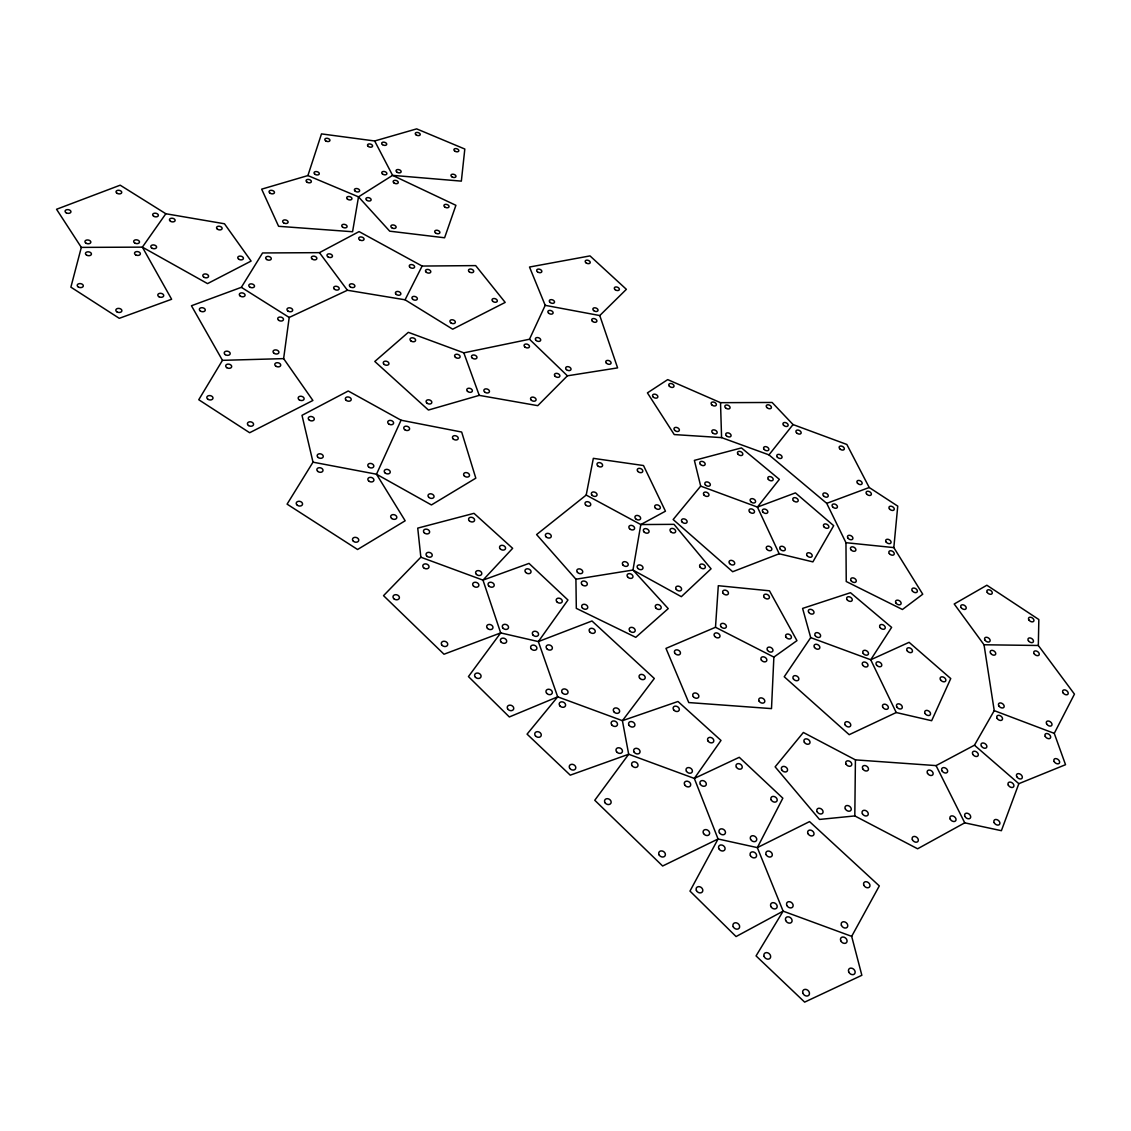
<?xml version="1.0" encoding="UTF-8"?>
<svg xmlns="http://www.w3.org/2000/svg" width="1131" height="1131" viewBox="0 0 1131 1131"><rect width="100%" height="100%" fill="white"/><g stroke="black" fill="none" stroke-linecap="round" stroke-linejoin="round"><path stroke-width="1.5" d="M854.81 815.932L855.418 759.876L803.363 732.478L775.131 766.846L819.494 819.438L854.81 815.932L917.609 848.787L964.743 822.831L1001.387 830.691L1018.833 783.684L1065.529 764.697L1054.262 733.355L1074.45 694.123L1038.329 645.49L1038.838 619.534L986.868 585.236L954.211 603.996L984.027 644.769L994.234 710.636L974.455 745.202L936.058 765.602L855.418 759.876M773.873 657.097L771.498 708.614L688.751 702.563L665.975 648.388L715.499 627.281L773.873 657.097L796.959 640.641L769.462 590.806L718.298 585.702L715.499 627.281M893.829 547.602L897.745 506.137L869.216 487.503L846.85 444.469L793.043 424.563L772.12 402.466L720.518 402.678L667.714 379.606L647.427 392.881L674.246 434.573L721.578 437.612L768.967 454.874L826.733 503.352L845.96 542.696L846.242 581.518L902.425 609.496L922.74 594.213L893.829 547.602L845.96 542.696M283.627 358.626L289.197 317.443L347.401 290.257L405.068 299.8L452.683 329.192L505.189 302.415L475.67 265.601L422.117 266.054L359.078 231.601L319.437 252.651L262.562 252.962L241.341 287.331L191.45 305.752L222.454 360.337L198.759 399.738L249.654 432.735L312.891 400.473L283.627 358.626L222.454 360.337M586.197 495.067L593.337 458.352L643.497 465.534L665.452 511.198L640.81 524.558L632.978 570.024L668.237 608.619L635.778 637.333L576.315 608.365L575.919 579.213L536.603 534.567L586.197 495.067L640.81 524.558L674.019 524.346L711.074 568.808L681.343 596.673L632.978 570.024L575.919 579.213M81.319 247.392L70.885 287.161L119.278 318.32L171.629 299.263L142.379 247.138L81.319 247.392L56.55 209.277L120.183 185.187L165.833 213.745L224.461 223.768L251.096 261.077L207.539 283.612L142.379 247.138L165.833 213.745M307.901 175.574L321.487 133.896L374.672 140.979L416.66 128.877L464.813 149.038L461.349 181.13L392.584 175.362L358.513 196.865L352.575 231.742L278.594 226.299L261.671 189.16L307.901 175.574L358.513 196.865L389.714 231.176L444.596 237.779L455.906 205.319L392.584 175.362L374.672 140.979M401.053 420.209L376.496 474.214L405.167 520.783L357.566 549.496L287.09 504.143L313.004 462.169L302.005 415.331L348.249 391.001L401.053 420.209L461.674 432.042L475.812 478.173L431.42 504.949L376.496 474.214L313.004 462.169M599.769 315.549L617.597 367.886L567.409 375.817L537.762 405.661L479.247 395.369L428.437 410.044L374.799 361.468L408.333 332.33L463.823 352.844L529.478 339.243L545.199 305.342L529.506 267.029L590 255.903L626.376 289.324L599.769 315.549L545.199 305.342M405.068 299.8L422.117 266.054M851.671 936.355L879.31 885.926L809.542 821.601L757.332 847.614L718.072 838.99L662.639 866.007L594.765 800.267L628.68 754.25L622.418 720.687L654.312 678.473L591.98 620.99L538.356 641.588L500.694 632.908L444.002 654.227L383.536 595.655L420.845 557.215L417.735 528.12L473.988 513.333L512.64 548.323L482.979 580.132L500.694 632.908L468.446 676.578L509.332 716.955L557.696 696.837L622.418 720.687L677.978 701.489L720.998 740.452L694.321 778.425L718.072 838.99L689.981 891.087L736.069 936.553L783.133 911.148L851.671 936.355L861.85 975.29L804.65 1002.123L756.059 955.907L783.133 911.148L757.332 847.614L782.836 798.189L739.264 757.303L694.321 778.425L628.68 754.25L570.25 775.159L527.074 734.132L557.696 696.837L538.356 641.588L567.96 600.01L529.011 563.408L482.979 580.132L420.845 557.215M810.715 637.63L784.235 676.762L849.197 734.683L896.233 712.53L931.647 720.716L950.747 678.558L909.098 642.323L870.729 659.769L810.715 637.63L802.6 608.407L850.484 592.701L891.624 627.366L870.729 659.769L896.233 712.53M768.967 454.874L793.043 424.563M700.697 486.118L673.143 519.539L732.676 571.721L779.188 553.766L812.892 561.881L833.688 525.675L795.432 492.89L757.431 507.084L700.697 486.118L694.377 460.374L741.455 447.918L779.358 479.346L757.431 507.084L779.188 553.766M826.733 503.352L869.216 487.503M984.027 644.769L1038.329 645.49M994.234 710.636L1054.262 733.355M241.341 287.331L289.197 317.443M974.455 745.202L1018.833 783.684M529.478 339.243L567.409 375.817M319.437 252.651L347.401 290.257M936.058 765.602L964.743 822.831M463.823 352.844L479.247 395.369M720.518 402.678L721.578 437.612M981.439 746.191A3.252 2.248 36 0 0 986.543 747.563A3.252 2.248 36 0 0 983.814 743.095A3.252 2.248 36 0 0 981.439 746.191M1016.741 776.629A3.308 2.276 37.2 0 0 1021.873 778.453A3.308 2.276 37.2 0 0 1019.526 773.816A3.308 2.276 37.2 0 0 1016.741 776.629M1054.149 761.531A3.266 2.205 37.2 0 0 1059.21 763.326A3.266 2.205 37.2 0 0 1056.821 758.788A3.266 2.205 37.2 0 0 1054.149 761.531M1045.228 736.408A3.223 2.163 36.4 0 0 1050.232 738.19A3.223 2.163 36.4 0 0 1047.9 733.736A3.223 2.163 36.4 0 0 1045.228 736.408M997.189 718.439A3.195 2.177 35.4 0 0 1002.207 719.797A3.195 2.177 35.4 0 0 999.507 715.442A3.195 2.177 35.4 0 0 997.189 718.439M804.41 742.388A3.294 2.432 32.9 0 0 809.725 743.35A3.294 2.432 32.9 0 0 806.756 738.882A3.294 2.432 32.9 0 0 804.41 742.388M781.832 770.07A3.351 2.531 33.2 0 0 787.247 771.031A3.351 2.531 33.2 0 0 784.278 766.436A3.351 2.531 33.2 0 0 781.832 770.07M817.148 811.775A3.421 2.573 35.4 0 0 822.619 813.217A3.421 2.573 35.4 0 0 820.017 808.354A3.421 2.573 35.4 0 0 817.148 811.775M845.38 809.018A3.407 2.531 35.8 0 0 850.809 810.46A3.407 2.531 35.8 0 0 848.165 805.625A3.407 2.531 35.8 0 0 845.38 809.018M846.059 764.16A3.322 2.446 34.4 0 0 851.374 765.574A3.322 2.446 34.4 0 0 848.801 760.923A3.322 2.446 34.4 0 0 846.059 764.16M998.885 705.984A3.181 2.149 35.1 0 0 1003.861 707.342A3.181 2.149 35.1 0 0 1001.175 703.044A3.181 2.149 35.1 0 0 998.885 705.984M1046.755 724.109A3.195 2.135 36.1 0 0 1051.717 725.452A3.195 2.135 36.1 0 0 1048.96 721.126A3.195 2.135 36.1 0 0 1046.755 724.109M1063.069 692.836A3.139 2.064 35.5 0 0 1067.947 694.18A3.139 2.064 35.5 0 0 1065.204 689.981A3.139 2.064 35.5 0 0 1063.069 692.836M1034.186 653.76A3.068 2.022 34.2 0 0 1038.993 655.075A3.068 2.022 34.2 0 0 1036.349 651.004A3.068 2.022 34.2 0 0 1034.186 653.76M990.572 653.237A3.082 2.064 33.7 0 0 995.436 654.58A3.082 2.064 33.7 0 0 992.82 650.466A3.082 2.064 33.7 0 0 990.572 653.237M942.066 770.904A3.308 2.347 36.2 0 0 947.283 772.303A3.308 2.347 36.2 0 0 944.583 767.695A3.308 2.347 36.2 0 0 942.066 770.904M964.899 816.356A3.393 2.418 37.8 0 0 970.186 818.236A3.393 2.418 37.8 0 0 967.867 813.387A3.393 2.418 37.8 0 0 964.899 816.356M994.149 822.647A3.393 2.389 38.4 0 0 999.422 824.527A3.393 2.389 38.4 0 0 997.061 819.678A3.393 2.389 38.4 0 0 994.149 822.647M1008.287 785.112A3.322 2.304 37.4 0 0 1013.461 786.95A3.322 2.304 37.4 0 0 1011.1 782.27A3.322 2.304 37.4 0 0 1008.287 785.112M972.858 754.434A3.28 2.276 36.1 0 0 977.99 755.819A3.28 2.276 36.1 0 0 975.261 751.309A3.28 2.276 36.1 0 0 972.858 754.434M862.755 768.868A3.322 2.432 34.9 0 0 868.057 770.282A3.322 2.432 34.9 0 0 865.455 765.63A3.322 2.432 34.9 0 0 862.755 768.868M862.43 813.797A3.407 2.531 36.3 0 0 867.845 815.225A3.407 2.531 36.3 0 0 865.187 810.39A3.407 2.531 36.3 0 0 862.43 813.797M912.378 839.697A3.45 2.531 37.9 0 0 917.778 841.62A3.45 2.531 37.9 0 0 915.516 836.629A3.45 2.531 37.9 0 0 912.378 839.697M950.196 819.07A3.407 2.432 37.8 0 0 955.511 820.95A3.407 2.432 37.8 0 0 953.207 816.073A3.407 2.432 37.8 0 0 950.196 819.07M927.533 773.378A3.322 2.375 36 0 0 932.778 774.792A3.322 2.375 36 0 0 930.078 770.169A3.322 2.375 36 0 0 927.533 773.378M1028.418 640.754A3.054 1.993 33.9 0 0 1033.197 642.069A3.054 1.993 33.9 0 0 1030.567 638.04A3.054 1.993 33.9 0 0 1028.418 640.754M1028.927 619.986A3.011 1.951 33.4 0 0 1033.663 621.301A3.011 1.951 33.4 0 0 1031.048 617.342A3.011 1.951 33.4 0 0 1028.927 619.986M987.264 592.446A2.983 1.937 32.2 0 0 991.972 593.761A2.983 1.937 32.2 0 0 989.455 589.873A2.983 1.937 32.2 0 0 987.264 592.446M961.124 607.559A3.011 1.993 32.2 0 0 965.902 608.888A3.011 1.993 32.2 0 0 963.4 604.915A3.011 1.993 32.2 0 0 961.124 607.559M984.988 640.132A3.068 2.036 33.3 0 0 989.837 641.461A3.068 2.036 33.3 0 0 987.25 637.403A3.068 2.036 33.3 0 0 984.988 640.132M764.132 449.389A2.828 1.866 25.5 0 0 768.698 450.011A2.828 1.866 25.5 0 0 765.814 446.632A2.828 1.866 25.5 0 0 764.132 449.389M783.514 425.171A2.771 1.795 25.5 0 0 787.996 425.793A2.771 1.795 25.5 0 0 785.14 422.513A2.771 1.795 25.5 0 0 783.514 425.171M766.776 407.429A2.757 1.781 24.9 0 0 771.243 408.065A2.757 1.781 24.9 0 0 768.43 404.813A2.757 1.781 24.9 0 0 766.776 407.429M725.537 407.824A2.771 1.81 24 0 0 729.99 408.121A2.771 1.81 24 0 0 726.865 404.983A2.771 1.81 24 0 0 725.537 407.824M726.3 435.619A2.813 1.866 24.5 0 0 730.895 436.241A2.813 1.866 24.5 0 0 728.067 432.876A2.813 1.866 24.5 0 0 726.3 435.619M674.67 430.331A2.842 1.894 23.2 0 0 679.264 430.614A2.842 1.894 23.2 0 0 676.126 427.377A2.842 1.894 23.2 0 0 674.67 430.331M712.516 432.791A2.813 1.866 24.1 0 0 717.054 433.074A2.813 1.866 24.1 0 0 713.873 429.851A2.813 1.866 24.1 0 0 712.516 432.791M711.795 404.841A2.771 1.824 23.7 0 0 716.262 405.138A2.771 1.824 23.7 0 0 713.138 401.986A2.771 1.824 23.7 0 0 711.795 404.841M669.425 386.307A2.771 1.81 22.5 0 0 673.906 386.618A2.771 1.81 22.5 0 0 670.839 383.494A2.771 1.81 22.5 0 0 669.425 386.307M653.195 397.009A2.799 1.852 22.3 0 0 657.733 397.32A2.799 1.852 22.3 0 0 654.651 394.154A2.799 1.852 22.3 0 0 653.195 397.009M847.939 538.116A2.926 1.965 28.8 0 0 852.661 539.077A2.926 1.965 28.8 0 0 849.961 535.359A2.926 1.965 28.8 0 0 847.939 538.116M886.167 542.06A2.926 1.937 29.5 0 0 890.86 543.007A2.926 1.937 29.5 0 0 888.104 539.317A2.926 1.937 29.5 0 0 886.167 542.06M889.461 508.893A2.87 1.866 28.9 0 0 894.056 509.841A2.87 1.866 28.9 0 0 891.355 506.25A2.87 1.866 28.9 0 0 889.461 508.893M866.558 493.922A2.856 1.866 28.3 0 0 871.153 494.869A2.856 1.866 28.3 0 0 868.495 491.306A2.856 1.866 28.3 0 0 866.558 493.922M832.685 506.9A2.884 1.923 27.9 0 0 837.293 507.48A2.884 1.923 27.9 0 0 834.282 503.988A2.884 1.923 27.9 0 0 832.685 506.9M851.191 580.811A2.997 2.05 29.7 0 0 856.026 581.772A2.997 2.05 29.7 0 0 853.255 577.913A2.997 2.05 29.7 0 0 851.191 580.811M896.063 603.162A3.025 2.05 31 0 0 900.898 604.11A3.025 2.05 31 0 0 898.042 600.208A3.025 2.05 31 0 0 896.063 603.162M912.392 590.99A2.997 2.008 31 0 0 917.156 591.937A2.997 2.008 31 0 0 914.315 588.092A2.997 2.008 31 0 0 912.392 590.99M889.319 553.582A2.941 1.965 29.8 0 0 894.027 554.529A2.941 1.965 29.8 0 0 891.27 550.797A2.941 1.965 29.8 0 0 889.319 553.582M850.894 549.68A2.955 1.993 29 0 0 855.644 550.641A2.955 1.993 29 0 0 852.915 546.881A2.955 1.993 29 0 0 850.894 549.68M823.495 495.83A2.87 1.909 27.5 0 0 828.09 496.424A2.87 1.909 27.5 0 0 825.107 492.946A2.87 1.909 27.5 0 0 823.495 495.83M857.524 483.248A2.842 1.852 27.9 0 0 862.034 483.842A2.842 1.852 27.9 0 0 859.037 480.435A2.842 1.852 27.9 0 0 857.524 483.248M839.739 448.753A2.785 1.795 27 0 0 844.193 449.36A2.785 1.795 27 0 0 841.266 446.038A2.785 1.795 27 0 0 839.739 448.753M796.521 432.763A2.785 1.795 25.9 0 0 801.002 433.385A2.785 1.795 25.9 0 0 798.133 430.077A2.785 1.795 25.9 0 0 796.521 432.763M777.336 457.15A2.828 1.866 25.9 0 0 781.903 457.758A2.828 1.866 25.9 0 0 779.005 454.379A2.828 1.866 25.9 0 0 777.336 457.15M766.846 549.298A2.983 2.064 27.3 0 0 771.667 549.878A2.983 2.064 27.3 0 0 768.628 546.188A2.983 2.064 27.3 0 0 766.846 549.298M749.57 511.862A2.926 2.008 26.2 0 0 754.32 512.47A2.926 2.008 26.2 0 0 751.352 508.879A2.926 2.008 26.2 0 0 749.57 511.862M703.991 495.025A2.926 2.008 24.8 0 0 708.784 495.632A2.926 2.008 24.8 0 0 705.871 492.084A2.926 2.008 24.8 0 0 703.991 495.025M682.021 521.914A2.983 2.078 24.7 0 0 686.913 522.508A2.983 2.078 24.7 0 0 683.972 518.86A2.983 2.078 24.7 0 0 682.021 521.914M729.594 563.535A3.025 2.135 26.7 0 0 734.514 564.129A3.025 2.135 26.7 0 0 731.474 560.368A3.025 2.135 26.7 0 0 729.594 563.535M807.28 555.858A2.983 2.036 28.3 0 0 812.044 556.438A2.983 2.036 28.3 0 0 808.976 552.762A2.983 2.036 28.3 0 0 807.28 555.858M824.061 526.933A2.926 1.965 28.1 0 0 828.726 527.513A2.926 1.965 28.1 0 0 825.687 523.936A2.926 1.965 28.1 0 0 824.061 526.933M793.382 500.566A2.898 1.937 26.9 0 0 798.048 501.174A2.898 1.937 26.9 0 0 795.065 497.654A2.898 1.937 26.9 0 0 793.382 500.566M762.916 512.046A2.926 1.993 26.5 0 0 767.638 512.64A2.926 1.993 26.5 0 0 764.669 509.063A2.926 1.993 26.5 0 0 762.916 512.046M780.362 549.369A2.983 2.05 27.6 0 0 785.168 549.949A2.983 2.05 27.6 0 0 782.115 546.273A2.983 2.05 27.6 0 0 780.362 549.369M768.373 479.431A2.87 1.923 26.1 0 0 773.024 480.039A2.87 1.923 26.1 0 0 770.084 476.575A2.87 1.923 26.1 0 0 768.373 479.431M738.006 454.181A2.842 1.894 25 0 0 742.643 454.789A2.842 1.894 25 0 0 739.773 451.396A2.842 1.894 25 0 0 738.006 454.181M700.442 464.431A2.87 1.951 24.3 0 0 705.065 464.685A2.87 1.951 24.3 0 0 701.856 461.363A2.87 1.951 24.3 0 0 700.442 464.431M705.376 484.846A2.912 1.979 24.7 0 0 710.127 485.453A2.912 1.979 24.7 0 0 707.228 481.933A2.912 1.979 24.7 0 0 705.376 484.846M750.687 501.584A2.912 1.979 26 0 0 755.409 502.192A2.912 1.979 26 0 0 752.454 498.644A2.912 1.979 26 0 0 750.687 501.584M750.602 839.386A3.478 2.714 34.9 0 0 756.229 840.856A3.478 2.714 34.9 0 0 753.684 835.823A3.478 2.714 34.9 0 0 750.602 839.386M771.201 799.914A3.407 2.601 34 0 0 776.7 801.37A3.407 2.601 34 0 0 774.17 796.507A3.407 2.601 34 0 0 771.201 799.914M736.437 767.299A3.365 2.573 32.1 0 0 741.894 768.274A3.365 2.573 32.1 0 0 738.981 763.651A3.365 2.573 32.1 0 0 736.437 767.299M700.372 784.363A3.407 2.644 31.6 0 0 705.928 785.338A3.407 2.644 31.6 0 0 703.03 780.616A3.407 2.644 31.6 0 0 700.372 784.363M719.443 832.784A3.478 2.743 33.9 0 0 725.098 833.759A3.478 2.743 33.9 0 0 722.101 828.867A3.478 2.743 33.9 0 0 719.443 832.784M605.127 802.854A3.464 2.799 29 0 0 610.853 803.335A3.464 2.799 29 0 0 607.559 798.67A3.464 2.799 29 0 0 605.127 802.854M659.161 854.979A3.534 2.856 33 0 0 664.971 855.955A3.534 2.856 33 0 0 662.031 850.936A3.534 2.856 33 0 0 659.161 854.979M703.567 833.547A3.492 2.757 33.5 0 0 709.25 834.522A3.492 2.757 33.5 0 0 706.281 829.617A3.492 2.757 33.5 0 0 703.567 833.547M684.736 784.971A3.407 2.672 31.2 0 0 690.32 785.946A3.407 2.672 31.2 0 0 687.45 781.21A3.407 2.672 31.2 0 0 684.736 784.971M632.172 765.814A3.393 2.686 28.8 0 0 637.757 766.309A3.393 2.686 28.8 0 0 634.491 761.799A3.393 2.686 28.8 0 0 632.172 765.814M841.422 925.356A3.633 2.799 40.1 0 0 847.119 927.378A3.633 2.799 40.1 0 0 844.871 921.949A3.633 2.799 40.1 0 0 841.422 925.356M863.801 885.163A3.549 2.686 38.9 0 0 869.371 887.128A3.549 2.686 38.9 0 0 867.124 881.897A3.549 2.686 38.9 0 0 863.801 885.163M808.015 833.703A3.464 2.63 36 0 0 813.557 835.159A3.464 2.63 36 0 0 810.941 830.196A3.464 2.63 36 0 0 808.015 833.703M766.168 854.753A3.506 2.729 35.9 0 0 771.809 856.224A3.506 2.729 35.9 0 0 769.236 851.148A3.506 2.729 35.9 0 0 766.168 854.753M786.907 905.563A3.605 2.813 38.4 0 0 792.647 907.048A3.605 2.813 38.4 0 0 789.975 901.775A3.605 2.813 38.4 0 0 786.907 905.563M764.075 956.388A3.704 2.969 40.2 0 0 769.914 958.452A3.704 2.969 40.2 0 0 767.765 952.811A3.704 2.969 40.2 0 0 764.075 956.388M802.883 993.23A3.775 2.997 42.6 0 0 808.778 995.308A3.775 2.997 42.6 0 0 806.53 989.554A3.775 2.997 42.6 0 0 802.883 993.23M848.702 971.897A3.718 2.884 42.2 0 0 854.499 973.947A3.718 2.884 42.2 0 0 852.194 968.32A3.718 2.884 42.2 0 0 848.702 971.897M840.701 940.681A3.662 2.828 40.7 0 0 846.426 942.703A3.662 2.828 40.7 0 0 844.164 937.217A3.662 2.828 40.7 0 0 840.701 940.681M785.649 920.436A3.633 2.856 39 0 0 791.389 922.472A3.633 2.856 39 0 0 789.24 917.015A3.633 2.856 39 0 0 785.649 920.436M686.46 771.314A3.379 2.63 30.8 0 0 692.002 772.289A3.379 2.63 30.8 0 0 689.147 767.61A3.379 2.63 30.8 0 0 686.46 771.314M708.006 740.989A3.322 2.545 30.5 0 0 713.435 741.964A3.322 2.545 30.5 0 0 710.593 737.412A3.322 2.545 30.5 0 0 708.006 740.989M673.708 709.9A3.28 2.502 28.5 0 0 679.081 710.438A3.28 2.502 28.5 0 0 675.871 706.14A3.28 2.502 28.5 0 0 673.708 709.9M629.147 725.409A3.322 2.587 27.5 0 0 634.647 725.932A3.322 2.587 27.5 0 0 631.437 721.55A3.322 2.587 27.5 0 0 629.147 725.409M634.237 752.271A3.365 2.644 28.5 0 0 639.778 752.779A3.365 2.644 28.5 0 0 636.541 748.312A3.365 2.644 28.5 0 0 634.237 752.271M696.413 890.521A3.591 2.898 35.6 0 0 702.238 892.034A3.591 2.898 35.6 0 0 699.721 886.732A3.591 2.898 35.6 0 0 696.413 890.521M733.227 926.756A3.647 2.941 38.2 0 0 739.094 928.268A3.647 2.941 38.2 0 0 736.479 922.854A3.647 2.941 38.2 0 0 733.227 926.756M770.904 906.581A3.605 2.842 38.1 0 0 776.672 908.066A3.605 2.842 38.1 0 0 774.028 902.764A3.605 2.842 38.1 0 0 770.904 906.581M750.404 855.587A3.52 2.757 35.6 0 0 756.073 857.072A3.52 2.757 35.6 0 0 753.515 851.968A3.52 2.757 35.6 0 0 750.404 855.587M718.849 848.688A3.506 2.771 34.5 0 0 724.533 850.173A3.506 2.771 34.5 0 0 722.03 845.069A3.506 2.771 34.5 0 0 718.849 848.688M535.458 735.885A3.393 2.714 24.2 0 0 541.07 735.942A3.393 2.714 24.2 0 0 537.508 731.658A3.393 2.714 24.2 0 0 535.458 735.885M569.784 768.373A3.421 2.757 26.5 0 0 575.481 768.882A3.421 2.757 26.5 0 0 572.272 764.302A3.421 2.757 26.5 0 0 569.784 768.373M616.579 751.733A3.379 2.658 27.8 0 0 622.163 752.256A3.379 2.658 27.8 0 0 618.94 747.761A3.379 2.658 27.8 0 0 616.579 751.733M611.701 724.815A3.336 2.601 26.9 0 0 617.215 725.339A3.336 2.601 26.9 0 0 614.034 720.942A3.336 2.601 26.9 0 0 611.701 724.815M559.902 705.9A3.322 2.615 24.5 0 0 565.401 705.984A3.322 2.615 24.5 0 0 561.853 701.814A3.322 2.615 24.5 0 0 559.902 705.9M476.448 574.421A3.167 2.375 19 0 0 481.665 574.195A3.167 2.375 19 0 0 477.989 570.59A3.167 2.375 19 0 0 476.448 574.421M500.354 549.002A3.11 2.304 19.6 0 0 505.458 548.804A3.11 2.304 19.6 0 0 501.825 545.298A3.11 2.304 19.6 0 0 500.354 549.002M469.379 520.868A3.096 2.262 18.3 0 0 474.483 520.712A3.096 2.262 18.3 0 0 470.906 517.263A3.096 2.262 18.3 0 0 469.379 520.868M424.266 532.814A3.139 2.319 16.8 0 0 429.483 532.644A3.139 2.319 16.8 0 0 425.906 529.124A3.139 2.319 16.8 0 0 424.266 532.814M426.825 556.113A3.181 2.375 17 0 0 432.099 555.915A3.181 2.375 17 0 0 428.479 552.338A3.181 2.375 17 0 0 426.825 556.113M394.012 598.85A3.266 2.502 16 0 0 399.328 598.172A3.266 2.502 16 0 0 395.27 594.694A3.266 2.502 16 0 0 394.012 598.85M442.122 645.363A3.294 2.573 18.5 0 0 447.593 645.052A3.294 2.573 18.5 0 0 443.804 641.235A3.294 2.573 18.5 0 0 442.122 645.363M487.518 628.454A3.252 2.502 20.1 0 0 492.862 628.157A3.252 2.502 20.1 0 0 489.087 624.425A3.252 2.502 20.1 0 0 487.518 628.454M473.507 586.112A3.195 2.403 19.1 0 0 478.766 585.872A3.195 2.403 19.1 0 0 475.077 582.239A3.195 2.403 19.1 0 0 473.507 586.112M423.588 567.705A3.195 2.403 17 0 0 428.889 567.479A3.195 2.403 17 0 0 425.256 563.874A3.195 2.403 17 0 0 423.588 567.705M475.458 677.299A3.322 2.63 20.3 0 0 480.944 676.946A3.322 2.63 20.3 0 0 477.084 673.044A3.322 2.63 20.3 0 0 475.458 677.299M507.932 709.278A3.365 2.672 22.4 0 0 513.531 709.349A3.365 2.672 22.4 0 0 510.01 705.136A3.365 2.672 22.4 0 0 507.932 709.278M546.655 693.275A3.308 2.601 23.6 0 0 552.14 693.36A3.308 2.601 23.6 0 0 548.62 689.231A3.308 2.601 23.6 0 0 546.655 693.275M531.301 648.94A3.252 2.502 22.2 0 0 536.702 649.067A3.252 2.502 22.2 0 0 533.266 645.066A3.252 2.502 22.2 0 0 531.301 648.94M501.033 641.97A3.252 2.516 20.9 0 0 506.476 642.111A3.252 2.516 20.9 0 0 503.069 638.11A3.252 2.516 20.9 0 0 501.033 641.97M532.998 635.042A3.223 2.474 22 0 0 538.356 635.184A3.223 2.474 22 0 0 534.949 631.225A3.223 2.474 22 0 0 532.998 635.042M556.862 601.805A3.167 2.375 22.3 0 0 562.093 601.975A3.167 2.375 22.3 0 0 558.714 598.143A3.167 2.375 22.3 0 0 556.862 601.805M525.632 572.371A3.139 2.333 20.8 0 0 530.849 572.555A3.139 2.333 20.8 0 0 527.555 568.794A3.139 2.333 20.8 0 0 525.632 572.371M488.889 586.098A3.181 2.389 19.6 0 0 494.106 585.858A3.181 2.389 19.6 0 0 490.416 582.239A3.181 2.389 19.6 0 0 488.889 586.098M503.139 628.313A3.237 2.488 20.7 0 0 508.427 628.03A3.237 2.488 20.7 0 0 504.652 624.298A3.237 2.488 20.7 0 0 503.139 628.313M613.864 711.738A3.308 2.573 26.6 0 0 619.336 712.276A3.308 2.573 26.6 0 0 616.169 707.921A3.308 2.573 26.6 0 0 613.864 711.738M639.609 678.063A3.252 2.474 26.6 0 0 644.953 678.614A3.252 2.474 26.6 0 0 641.828 674.401A3.252 2.474 26.6 0 0 639.609 678.063M589.831 632.059A3.195 2.418 24 0 0 595.076 632.187A3.195 2.418 24 0 0 591.64 628.285A3.195 2.418 24 0 0 589.831 632.059M546.81 648.742A3.237 2.488 22.8 0 0 552.182 648.869A3.237 2.488 22.8 0 0 548.747 644.882A3.237 2.488 22.8 0 0 546.81 648.742M562.404 692.95A3.308 2.573 24.3 0 0 567.861 693.034A3.308 2.573 24.3 0 0 564.327 688.92A3.308 2.573 24.3 0 0 562.404 692.95M676.281 589.449A3.082 2.234 25.8 0 0 681.357 590.029A3.082 2.234 25.8 0 0 678.317 586.141A3.082 2.234 25.8 0 0 676.281 589.449M700.174 567.239A3.04 2.163 26 0 0 705.15 567.819A3.04 2.163 26 0 0 702.125 564.03A3.04 2.163 26 0 0 700.174 567.239M670.711 531.726A2.997 2.121 24.6 0 0 675.56 531.938A2.997 2.121 24.6 0 0 672.252 528.403A2.997 2.121 24.6 0 0 670.711 531.726M644.048 531.938A3.011 2.135 23.9 0 0 648.954 532.15A3.011 2.135 23.9 0 0 645.645 528.601A3.011 2.135 23.9 0 0 644.048 531.938M637.856 568.398A3.068 2.22 24.3 0 0 642.86 568.582A3.068 2.22 24.3 0 0 639.496 564.906A3.068 2.22 24.3 0 0 637.856 568.398M582.38 607.941A3.167 2.361 23.3 0 0 587.583 608.11A3.167 2.361 23.3 0 0 584.19 604.265A3.167 2.361 23.3 0 0 582.38 607.941M629.698 630.844A3.181 2.375 25.3 0 0 634.943 631.409A3.181 2.375 25.3 0 0 631.89 627.352A3.181 2.375 25.3 0 0 629.698 630.844M655.81 607.927A3.124 2.29 25.6 0 0 660.956 608.506A3.124 2.29 25.6 0 0 657.917 604.548A3.124 2.29 25.6 0 0 655.81 607.927M627.79 577.135A3.096 2.248 24.2 0 0 632.823 577.319A3.096 2.248 24.2 0 0 629.458 573.615A3.096 2.248 24.2 0 0 627.79 577.135M581.998 584.586A3.124 2.304 22.9 0 0 587.145 584.769A3.124 2.304 22.9 0 0 583.794 581.009A3.124 2.304 22.9 0 0 581.998 584.586M637.898 471.457A2.912 2.022 22.8 0 0 642.662 471.712A2.912 2.022 22.8 0 0 639.467 468.333A2.912 2.022 22.8 0 0 637.898 471.457M597.635 465.718A2.926 2.036 21.7 0 0 602.455 465.986A2.926 2.036 21.7 0 0 599.289 462.593A2.926 2.036 21.7 0 0 597.635 465.718M591.994 495.18A2.983 2.106 21.9 0 0 596.899 495.42A2.983 2.106 21.9 0 0 593.676 491.943A2.983 2.106 21.9 0 0 591.994 495.18M635.622 518.733A2.997 2.121 23.4 0 0 640.499 518.959A2.997 2.121 23.4 0 0 637.234 515.425A2.997 2.121 23.4 0 0 635.622 518.733M655.386 508.088A2.969 2.078 23.8 0 0 660.207 508.314A2.969 2.078 23.8 0 0 656.941 504.836A2.969 2.078 23.8 0 0 655.386 508.088M546.004 536.773A3.068 2.234 21 0 0 551.094 536.985A3.068 2.234 21 0 0 547.828 533.351A3.068 2.234 21 0 0 546.004 536.773M577.46 572.385A3.11 2.29 22.5 0 0 582.578 572.583A3.11 2.29 22.5 0 0 579.242 568.851A3.11 2.29 22.5 0 0 577.46 572.385M623.054 565.118A3.068 2.234 23.8 0 0 628.073 565.316A3.068 2.234 23.8 0 0 624.722 561.64A3.068 2.234 23.8 0 0 623.054 565.118M629.543 528.686A3.011 2.149 23.4 0 0 634.463 528.912A3.011 2.149 23.4 0 0 631.169 525.35A3.011 2.149 23.4 0 0 629.543 528.686M585.66 504.963A2.997 2.135 21.8 0 0 590.594 505.189A2.997 2.135 21.8 0 0 587.371 501.669A2.997 2.135 21.8 0 0 585.66 504.963M925.087 713.505A3.209 2.248 34.3 0 0 930.177 714.877A3.209 2.248 34.3 0 0 927.561 710.494A3.209 2.248 34.3 0 0 925.087 713.505M940.54 679.83A3.153 2.163 33.6 0 0 945.53 681.187A3.153 2.163 33.6 0 0 942.943 676.932A3.153 2.163 33.6 0 0 940.54 679.83M907.302 650.933A3.11 2.135 32.4 0 0 912.222 651.88A3.11 2.135 32.4 0 0 909.296 647.809A3.11 2.135 32.4 0 0 907.302 650.933M876.539 665.028A3.139 2.191 32.2 0 0 881.544 665.975A3.139 2.191 32.2 0 0 878.617 661.847A3.139 2.191 32.2 0 0 876.539 665.028M896.826 706.96A3.209 2.262 33.6 0 0 901.93 708.331A3.209 2.262 33.6 0 0 899.371 703.949A3.209 2.262 33.6 0 0 896.826 706.96M793.411 678.953A3.195 2.319 30.9 0 0 798.571 679.915A3.195 2.319 30.9 0 0 795.715 675.674A3.195 2.319 30.9 0 0 793.411 678.953M845.14 724.872A3.252 2.361 33.2 0 0 850.356 726.272A3.252 2.361 33.2 0 0 847.826 721.776A3.252 2.361 33.2 0 0 845.14 724.872M882.83 707.299A3.209 2.276 33.4 0 0 887.962 708.685A3.209 2.276 33.4 0 0 885.403 704.288A3.209 2.276 33.4 0 0 882.83 707.299M862.727 665.254A3.139 2.22 31.9 0 0 867.746 666.216A3.139 2.22 31.9 0 0 864.833 662.059A3.139 2.22 31.9 0 0 862.727 665.254M814.518 647.469A3.124 2.22 30.5 0 0 819.565 648.431A3.124 2.22 30.5 0 0 816.723 644.302A3.124 2.22 30.5 0 0 814.518 647.469M808.764 612.408A3.068 2.163 29.6 0 0 813.726 613.37A3.068 2.163 29.6 0 0 810.955 609.369A3.068 2.163 29.6 0 0 808.764 612.408M815.31 635.778A3.11 2.205 30.2 0 0 820.328 636.739A3.11 2.205 30.2 0 0 817.515 632.667A3.11 2.205 30.2 0 0 815.31 635.778M863.236 653.464A3.124 2.191 31.6 0 0 868.226 654.425A3.124 2.191 31.6 0 0 865.342 650.325A3.124 2.191 31.6 0 0 863.236 653.464M880.116 627.578A3.068 2.121 31.3 0 0 885.022 628.539A3.068 2.121 31.3 0 0 882.152 624.538A3.068 2.121 31.3 0 0 880.116 627.578M847.147 599.741A3.04 2.092 30 0 0 852.025 600.688A3.04 2.092 30 0 0 849.24 596.772A3.04 2.092 30 0 0 847.147 599.741M786.059 637.234A3.124 2.234 29.6 0 0 791.12 638.195A3.124 2.234 29.6 0 0 788.335 634.095A3.124 2.234 29.6 0 0 786.059 637.234M764.302 597.465A3.068 2.163 28.2 0 0 769.25 598.03A3.068 2.163 28.2 0 0 766.139 594.185A3.068 2.163 28.2 0 0 764.302 597.465M723.232 593.422A3.068 2.205 27.1 0 0 728.237 593.987A3.068 2.205 27.1 0 0 725.155 590.128A3.068 2.205 27.1 0 0 723.232 593.422M721.083 626.772A3.124 2.276 27.8 0 0 726.173 627.337A3.124 2.276 27.8 0 0 723.048 623.351A3.124 2.276 27.8 0 0 721.083 626.772M767.525 650.339A3.153 2.276 29.5 0 0 772.657 651.315A3.153 2.276 29.5 0 0 769.858 647.144A3.153 2.276 29.5 0 0 767.525 650.339M693.317 696.654A3.252 2.46 28.8 0 0 698.633 697.191A3.252 2.46 28.8 0 0 695.409 692.964A3.252 2.46 28.8 0 0 693.317 696.654M759.212 701.305A3.237 2.403 30.7 0 0 764.485 702.28A3.237 2.403 30.7 0 0 761.63 697.912A3.237 2.403 30.7 0 0 759.212 701.305M761.375 660.094A3.167 2.304 29.6 0 0 766.535 661.055A3.167 2.304 29.6 0 0 763.736 656.857A3.167 2.304 29.6 0 0 761.375 660.094M714.665 636.343A3.153 2.304 27.9 0 0 719.797 636.909A3.153 2.304 27.9 0 0 716.658 632.893A3.153 2.304 27.9 0 0 714.665 636.343M674.995 653.393A3.195 2.375 27.1 0 0 680.226 653.944A3.195 2.375 27.1 0 0 677.101 649.844A3.195 2.375 27.1 0 0 674.995 653.393M404.672 429.653A2.997 2.106 15.7 0 0 409.535 429.215A2.997 2.106 15.7 0 0 405.803 426.175A2.997 2.106 15.7 0 0 404.672 429.653M385.162 473.012A3.082 2.22 15.2 0 0 390.181 472.518A3.082 2.22 15.2 0 0 386.364 469.365A3.082 2.22 15.2 0 0 385.162 473.012M428.79 497.329A3.082 2.234 16.7 0 0 433.908 497.188A3.082 2.234 16.7 0 0 430.402 493.78A3.082 2.234 16.7 0 0 428.79 497.329M464.389 476.024A3.025 2.163 17.8 0 0 469.379 475.911A3.025 2.163 17.8 0 0 465.887 472.574A3.025 2.163 17.8 0 0 464.389 476.024M453.206 438.955A2.983 2.092 17.2 0 0 458.126 438.885A2.983 2.092 17.2 0 0 454.704 435.647A2.983 2.092 17.2 0 0 453.206 438.955M346.227 400.346A2.997 2.078 13.8 0 0 351.147 399.95A2.997 2.078 13.8 0 0 347.471 396.953A2.997 2.078 13.8 0 0 346.227 400.346M309.371 420.166A3.054 2.149 12.7 0 0 314.262 419.375A3.054 2.149 12.7 0 0 310.219 416.533A3.054 2.149 12.7 0 0 309.371 420.166M318.051 457.419A3.11 2.234 12.9 0 0 323.169 456.938A3.11 2.234 12.9 0 0 319.394 453.785A3.11 2.234 12.9 0 0 318.051 457.419M368.706 467.061A3.082 2.22 14.6 0 0 373.753 466.58A3.082 2.22 14.6 0 0 369.95 463.427A3.082 2.22 14.6 0 0 368.706 467.061M388.64 423.856A2.997 2.106 15.2 0 0 393.531 423.432A2.997 2.106 15.2 0 0 389.799 420.393A2.997 2.106 15.2 0 0 388.64 423.856M297.368 505.303A3.195 2.347 12.1 0 0 302.514 504.355A3.195 2.347 12.1 0 0 298.287 501.33A3.195 2.347 12.1 0 0 297.368 505.303M353.423 541.297A3.209 2.403 14.2 0 0 358.683 540.703A3.209 2.403 14.2 0 0 354.738 537.352A3.209 2.403 14.2 0 0 353.423 541.297M391.637 518.45A3.139 2.319 15.5 0 0 396.755 517.885A3.139 2.319 15.5 0 0 392.853 514.619A3.139 2.319 15.5 0 0 391.637 518.45M368.777 481.043A3.096 2.248 14.6 0 0 373.852 480.534A3.096 2.248 14.6 0 0 370.021 477.353A3.096 2.248 14.6 0 0 368.777 481.043M317.754 471.401A3.124 2.262 12.9 0 0 322.915 470.906A3.124 2.262 12.9 0 0 319.112 467.711A3.124 2.262 12.9 0 0 317.754 471.401M207.864 399.229A3.11 2.163 9.6 0 0 212.939 398.465A3.11 2.163 9.6 0 0 208.924 395.61A3.11 2.163 9.6 0 0 207.864 399.229M248.481 425.525A3.124 2.205 10.7 0 0 253.528 424.719A3.124 2.205 10.7 0 0 249.47 421.835A3.124 2.205 10.7 0 0 248.481 425.525M299.22 399.823A3.04 2.121 12.4 0 0 304.098 399.073A3.04 2.121 12.4 0 0 300.083 396.274A3.04 2.121 12.4 0 0 299.22 399.823M275.851 366.175A3.011 2.05 11.8 0 0 280.686 365.483A3.011 2.05 11.8 0 0 276.756 362.726A3.011 2.05 11.8 0 0 275.851 366.175M226.695 367.617A3.054 2.092 10.4 0 0 231.643 366.911A3.054 2.092 10.4 0 0 227.699 364.14A3.054 2.092 10.4 0 0 226.695 367.617M327.99 256.864A2.799 1.795 13.5 0 0 332.443 256.341A2.799 1.795 13.5 0 0 328.725 253.853A2.799 1.795 13.5 0 0 327.99 256.864M350.2 286.779A2.828 1.838 14 0 0 354.823 286.525A2.828 1.838 14 0 0 351.359 283.796A2.828 1.838 14 0 0 350.2 286.779M396.274 294.428A2.799 1.824 15.2 0 0 400.812 294.173A2.799 1.824 15.2 0 0 397.334 291.445A2.799 1.824 15.2 0 0 396.274 294.428M410.115 267.439A2.757 1.767 15.5 0 0 414.568 267.213A2.757 1.767 15.5 0 0 411.133 264.555A2.757 1.767 15.5 0 0 410.115 267.439M359.517 239.744A2.743 1.739 14.2 0 0 363.998 239.56A2.743 1.739 14.2 0 0 360.633 236.93A2.743 1.739 14.2 0 0 359.517 239.744M266.647 259.494A2.856 1.838 11.9 0 0 271.242 258.971A2.856 1.838 11.9 0 0 267.51 256.426A2.856 1.838 11.9 0 0 266.647 259.494M249.767 287.048A2.912 1.909 11.4 0 0 254.461 286.482A2.912 1.909 11.4 0 0 250.686 283.881A2.912 1.909 11.4 0 0 249.767 287.048M287.981 311.067A2.912 1.937 12.3 0 0 292.646 310.459A2.912 1.937 12.3 0 0 288.829 307.83A2.912 1.937 12.3 0 0 287.981 311.067M334.465 289.253A2.842 1.852 13.6 0 0 339.13 289.013A2.842 1.852 13.6 0 0 335.667 286.256A2.842 1.852 13.6 0 0 334.465 289.253M312.34 259.183A2.813 1.81 13.1 0 0 316.836 258.66A2.813 1.81 13.1 0 0 313.117 256.143A2.813 1.81 13.1 0 0 312.34 259.183M200.343 311.011A2.983 1.979 10 0 0 205.22 310.389A2.983 1.979 10 0 0 201.375 307.717A2.983 1.979 10 0 0 200.343 311.011M225.225 354.625A3.025 2.064 10.4 0 0 230.144 353.932A3.025 2.064 10.4 0 0 226.228 351.19A3.025 2.064 10.4 0 0 225.225 354.625M274.084 353.31A2.983 2.022 11.8 0 0 278.89 352.632A2.983 2.022 11.8 0 0 274.989 349.917A2.983 2.022 11.8 0 0 274.084 353.31M278.735 320.342A2.926 1.951 12 0 0 283.443 319.72A2.926 1.951 12 0 0 279.597 317.062A2.926 1.951 12 0 0 278.735 320.342M240.309 296.11A2.926 1.923 11.1 0 0 245.045 295.516A2.926 1.923 11.1 0 0 241.242 292.901A2.926 1.923 11.1 0 0 240.309 296.11M450.788 322.802A2.799 1.852 16.6 0 0 455.298 322.519A2.799 1.852 16.6 0 0 451.764 319.762A2.799 1.852 16.6 0 0 450.788 322.802M492.734 301.313A2.743 1.781 17.6 0 0 497.23 301.369A2.743 1.781 17.6 0 0 494.049 298.513A2.743 1.781 17.6 0 0 492.734 301.313M469.337 271.878A2.714 1.739 16.9 0 0 473.677 271.652A2.714 1.739 16.9 0 0 470.242 269.022A2.714 1.739 16.9 0 0 469.337 271.878M426.316 272.302A2.743 1.767 15.9 0 0 430.755 272.076A2.743 1.767 15.9 0 0 427.32 269.418A2.743 1.767 15.9 0 0 426.316 272.302M412.787 299.362A2.799 1.824 15.6 0 0 417.311 299.107A2.799 1.824 15.6 0 0 413.819 296.379A2.799 1.824 15.6 0 0 412.787 299.362M391.679 227.684A2.7 1.697 15 0 0 396.076 227.501A2.7 1.697 15 0 0 392.726 224.928A2.7 1.697 15 0 0 391.679 227.684M435.534 232.972A2.686 1.682 16 0 0 439.86 232.788A2.686 1.682 16 0 0 436.495 230.229A2.686 1.682 16 0 0 435.534 232.972M444.766 207.001A2.63 1.626 16.2 0 0 449.007 206.846A2.63 1.626 16.2 0 0 445.699 204.343A2.63 1.626 16.2 0 0 444.766 207.001M393.941 182.925A2.63 1.612 15 0 0 398.211 182.798A2.63 1.612 15 0 0 394.945 180.324A2.63 1.612 15 0 0 393.941 182.925M366.698 200.258A2.686 1.654 14.4 0 0 371.067 200.116A2.686 1.654 14.4 0 0 367.773 197.586A2.686 1.654 14.4 0 0 366.698 200.258M270.012 193.175A2.743 1.697 12.3 0 0 274.437 192.737A2.743 1.697 12.3 0 0 270.846 190.333A2.743 1.697 12.3 0 0 270.012 193.175M283.627 222.849A2.785 1.753 12.5 0 0 288.094 222.369A2.785 1.753 12.5 0 0 284.447 219.923A2.785 1.753 12.5 0 0 283.627 222.849M342.552 227.091A2.743 1.725 13.9 0 0 347.033 226.907A2.743 1.725 13.9 0 0 343.683 224.306A2.743 1.725 13.9 0 0 342.552 227.091M347.486 199.169A2.7 1.668 14 0 0 351.882 199.028A2.7 1.668 14 0 0 348.588 196.483A2.7 1.668 14 0 0 347.486 199.169M307.038 182.19A2.7 1.654 13.1 0 0 311.336 181.78A2.7 1.654 13.1 0 0 307.788 179.419A2.7 1.654 13.1 0 0 307.038 182.19M451.792 176.733A2.587 1.555 16.3 0 0 455.949 176.62A2.587 1.555 16.3 0 0 452.697 174.188A2.587 1.555 16.3 0 0 451.792 176.733M454.733 151.059A2.545 1.513 16.3 0 0 458.804 150.96A2.545 1.513 16.3 0 0 455.609 148.585A2.545 1.513 16.3 0 0 454.733 151.059M416.067 134.858A2.545 1.499 15.5 0 0 420.181 134.787A2.545 1.499 15.5 0 0 417 132.426A2.545 1.499 15.5 0 0 416.067 134.858M382.462 144.627A2.587 1.541 14.8 0 0 386.661 144.542A2.587 1.541 14.8 0 0 383.466 142.138A2.587 1.541 14.8 0 0 382.462 144.627M396.84 172.096A2.615 1.583 15.1 0 0 401.095 171.983A2.615 1.583 15.1 0 0 397.843 169.537A2.615 1.583 15.1 0 0 396.84 172.096M355.205 191.181A2.672 1.64 14.2 0 0 359.573 191.054A2.672 1.64 14.2 0 0 356.293 188.524A2.672 1.64 14.2 0 0 355.205 191.181M382.547 174.047A2.63 1.598 14.8 0 0 386.83 173.934A2.63 1.598 14.8 0 0 383.579 171.46A2.63 1.598 14.8 0 0 382.547 174.047M368.282 146.422A2.601 1.555 14.5 0 0 372.523 146.337A2.601 1.555 14.5 0 0 369.328 143.92A2.601 1.555 14.5 0 0 368.282 146.422M325.756 140.908A2.63 1.569 13.6 0 0 329.927 140.555A2.63 1.569 13.6 0 0 326.449 138.279A2.63 1.569 13.6 0 0 325.756 140.908M314.998 174.315A2.686 1.64 13.3 0 0 319.267 173.92A2.686 1.64 13.3 0 0 315.733 171.573A2.686 1.64 13.3 0 0 314.998 174.315M536.108 340.445A2.771 1.824 18.9 0 0 540.618 340.459A2.771 1.824 18.9 0 0 537.352 337.533A2.771 1.824 18.9 0 0 536.108 340.445M566.419 369.611A2.799 1.866 19.9 0 0 570.957 369.611A2.799 1.866 19.9 0 0 567.621 366.628A2.799 1.866 19.9 0 0 566.419 369.611M606.4 363.178A2.771 1.81 20.8 0 0 610.952 363.503A2.771 1.81 20.8 0 0 607.941 360.407A2.771 1.81 20.8 0 0 606.4 363.178M592.474 321.36A2.714 1.739 20.1 0 0 596.829 321.402A2.714 1.739 20.1 0 0 593.591 318.546A2.714 1.739 20.1 0 0 592.474 321.36M548.62 313.188A2.729 1.753 19 0 0 553.045 313.23A2.729 1.753 19 0 0 549.822 310.389A2.729 1.753 19 0 0 548.62 313.188M593.634 310.558A2.7 1.725 20.1 0 0 597.974 310.615A2.7 1.725 20.1 0 0 594.736 307.788A2.7 1.725 20.1 0 0 593.634 310.558M615.08 289.621A2.644 1.668 20.4 0 0 619.321 289.677A2.644 1.668 20.4 0 0 616.126 286.935A2.644 1.668 20.4 0 0 615.08 289.621M585.929 262.745A2.63 1.64 19.5 0 0 590.156 262.83A2.63 1.64 19.5 0 0 587.017 260.13A2.63 1.64 19.5 0 0 585.929 262.745M537.423 271.751A2.672 1.682 18.5 0 0 541.763 271.836A2.672 1.682 18.5 0 0 538.625 269.079A2.672 1.682 18.5 0 0 537.423 271.751M550.062 302.401A2.714 1.739 19 0 0 554.459 302.444A2.714 1.739 19 0 0 551.264 299.63A2.714 1.739 19 0 0 550.062 302.401M472.192 357.976A2.842 1.909 17.3 0 0 476.872 357.976A2.842 1.909 17.3 0 0 473.578 354.964A2.842 1.909 17.3 0 0 472.192 357.976M484.619 391.976A2.884 1.965 17.9 0 0 489.355 391.948A2.884 1.965 17.9 0 0 486.005 388.852A2.884 1.965 17.9 0 0 484.619 391.976M531.33 400.218A2.87 1.951 19.2 0 0 535.995 400.176A2.87 1.951 19.2 0 0 532.63 397.094A2.87 1.951 19.2 0 0 531.33 400.218M555.222 376.369A2.813 1.88 19.6 0 0 559.788 376.354A2.813 1.88 19.6 0 0 556.452 373.343A2.813 1.88 19.6 0 0 555.222 376.369M524.841 346.948A2.799 1.838 18.6 0 0 529.393 346.963A2.799 1.838 18.6 0 0 526.113 344.022A2.799 1.838 18.6 0 0 524.841 346.948M410.906 340.926A2.856 1.909 15.6 0 0 415.544 340.615A2.856 1.909 15.6 0 0 411.981 337.787A2.856 1.909 15.6 0 0 410.906 340.926M384.13 364.394A2.912 1.979 14.9 0 0 388.88 364.055A2.912 1.979 14.9 0 0 385.275 361.157A2.912 1.979 14.9 0 0 384.13 364.394M427.023 403.159A2.941 2.036 16.3 0 0 431.773 402.763A2.941 2.036 16.3 0 0 428.084 399.794A2.941 2.036 16.3 0 0 427.023 403.159M467.499 391.34A2.898 1.979 17.4 0 0 472.263 391.312A2.898 1.979 17.4 0 0 468.927 388.216A2.898 1.979 17.4 0 0 467.499 391.34M455.496 357.41A2.856 1.923 16.9 0 0 460.077 357.085A2.856 1.923 16.9 0 0 456.472 354.243A2.856 1.923 16.9 0 0 455.496 357.41M86.027 243.222A2.997 1.909 7.7 0 0 90.819 242.387A2.997 1.909 7.7 0 0 86.776 240.012A2.997 1.909 7.7 0 0 86.027 243.222M134.801 243.066A2.941 1.88 8.8 0 0 139.481 242.232A2.941 1.88 8.8 0 0 135.451 239.871A2.941 1.88 8.8 0 0 134.801 243.066M153.774 216.318A2.884 1.81 9.5 0 0 158.34 215.54A2.884 1.81 9.5 0 0 154.382 213.236A2.884 1.81 9.5 0 0 153.774 216.318M117.129 193.344A2.884 1.781 8.8 0 0 121.724 192.595A2.884 1.781 8.8 0 0 117.808 190.319A2.884 1.781 8.8 0 0 117.129 193.344M66.163 212.784A2.969 1.852 7.5 0 0 70.928 212.006A2.969 1.852 7.5 0 0 66.941 209.659A2.969 1.852 7.5 0 0 66.163 212.784M203.764 277.137A2.926 1.909 10.3 0 0 208.528 276.572A2.926 1.909 10.3 0 0 204.768 273.971A2.926 1.909 10.3 0 0 203.764 277.137M238.726 259.197A2.87 1.852 11.2 0 0 243.377 258.66A2.87 1.852 11.2 0 0 239.645 256.115A2.87 1.852 11.2 0 0 238.726 259.197M217.463 229.225A2.842 1.81 10.9 0 0 222.086 228.745A2.842 1.81 10.9 0 0 218.41 226.242A2.842 1.81 10.9 0 0 217.463 229.225M170.583 221.351A2.884 1.81 9.8 0 0 175.121 220.573A2.884 1.81 9.8 0 0 171.163 218.269A2.884 1.81 9.8 0 0 170.583 221.351M151.936 248.17A2.941 1.88 9.2 0 0 156.587 247.336A2.941 1.88 9.2 0 0 152.558 244.975A2.941 1.88 9.2 0 0 151.936 248.17M78.364 287.034A3.068 1.993 7.1 0 0 83.284 286.115A3.068 1.993 7.1 0 0 79.142 283.655A3.068 1.993 7.1 0 0 78.364 287.034M116.988 311.902A3.068 2.036 7.8 0 0 121.879 310.926A3.068 2.036 7.8 0 0 117.709 308.452A3.068 2.036 7.8 0 0 116.988 311.902M158.962 296.732A2.997 1.979 9 0 0 163.712 295.813A2.997 1.979 9 0 0 159.584 293.367A2.997 1.979 9 0 0 158.962 296.732M135.649 254.857A2.955 1.909 8.8 0 0 140.357 254.008A2.955 1.909 8.8 0 0 136.314 251.633A2.955 1.909 8.8 0 0 135.649 254.857M86.592 255.139A3.011 1.923 7.6 0 0 91.413 254.277A3.011 1.923 7.6 0 0 87.341 251.874A3.011 1.923 7.6 0 0 86.592 255.139"/></g></svg>
